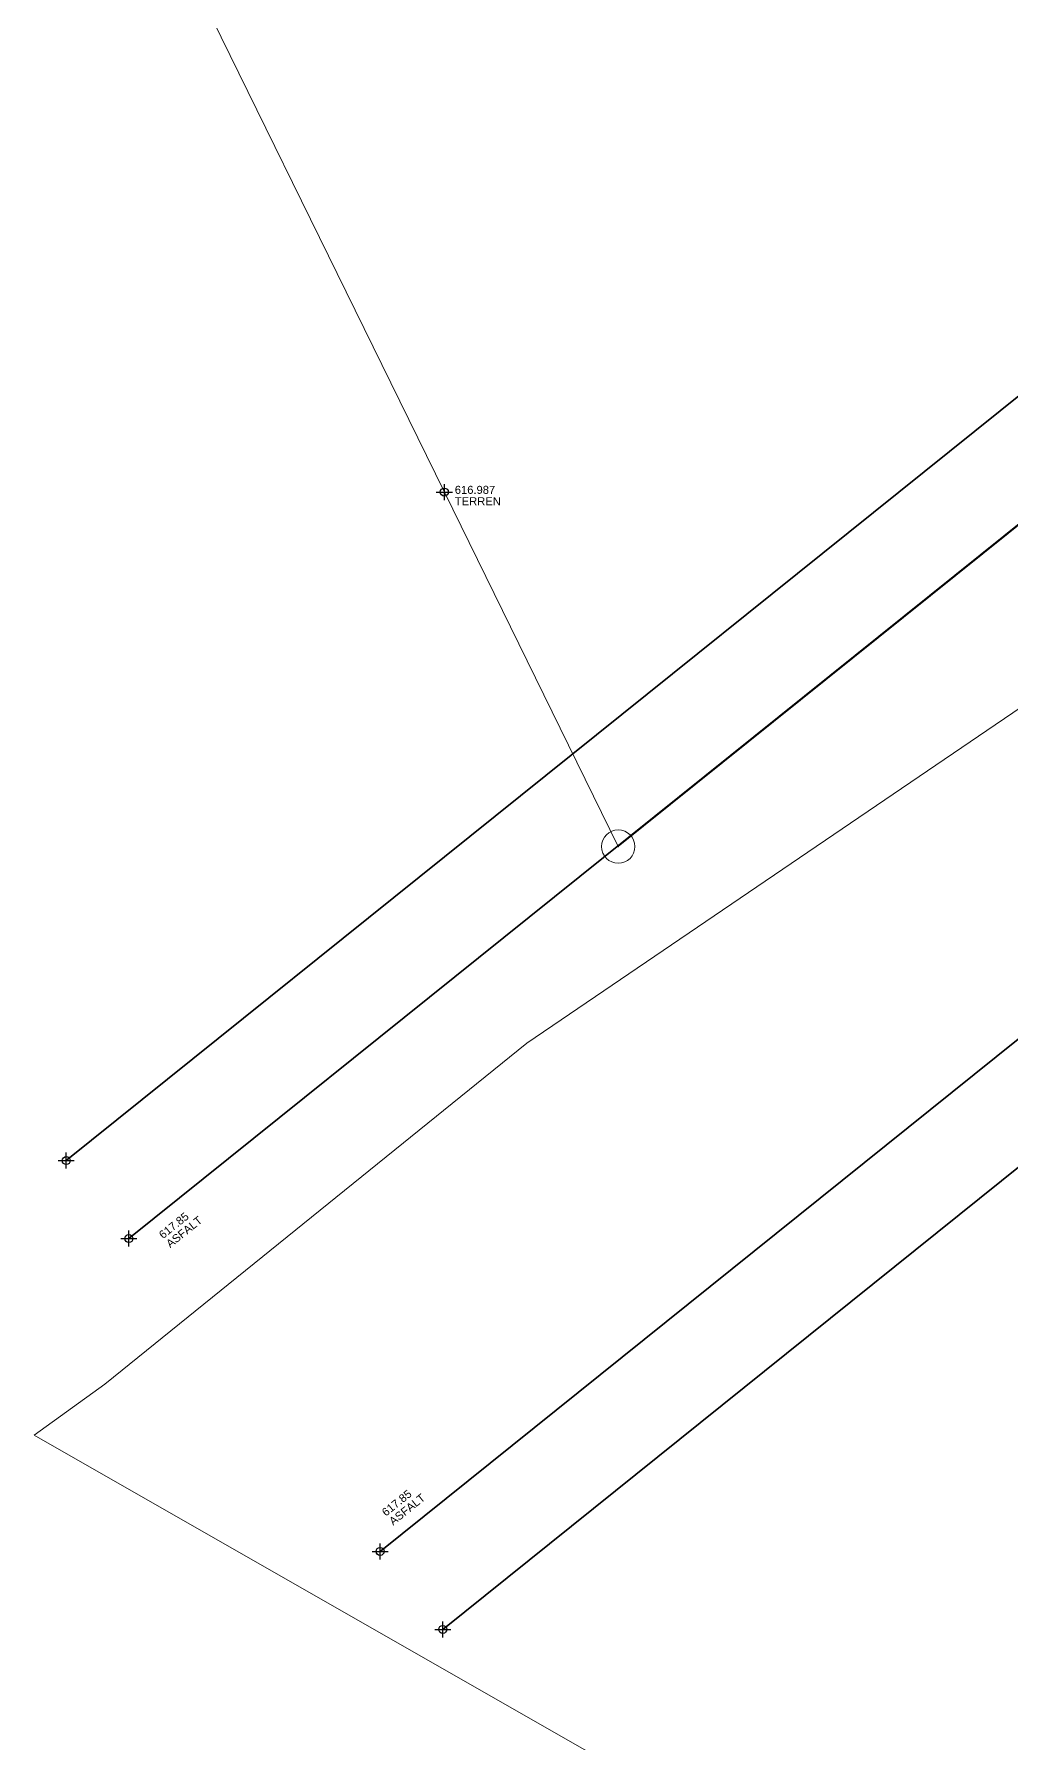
# Model space of a CAD drawing. Header units: metres. Extents: x 7511886 to 7512132, y 4692231 to 4692550.
# Drawn here: x 7511918.21 to 7511932.87, y 4692301.92 to 4692327.56 of the extents above; entities that cross this region are included whole.
import ezdxf

# ---------------------------------------------------------------- set-up
doc = ezdxf.new("R2010")
doc.units = ezdxf.units.M
doc.header["$PDMODE"] = 32
doc.header["$PDSIZE"] = 0.5
for name, color, linetype, lineweight in [('A - Rrugë_Pen_No__6', 5, 'Continuous', 35), ('Drawing & Figure_Pen_No__15', 214, 'Continuous', 25), ('Drawing & Figure_Pen_No__55', 214, 'Continuous', 25), ('Drawing & Figure_Pen_No__6', 5, 'Continuous', 35), ('Parcela Fqinje', 251, 'Continuous', 0), ('rruga_matjet', 45, 'Continuous', 0), ('rruga_projekt_betimi', 110, 'Continuous', 0)]:
    doc.layers.add(name, color=color, linetype=linetype, lineweight=lineweight)
doc.styles.add('GENERATED_STYLE_1', font='arialbd.ttf')

# ---------------------------------------------------------------- blocks, each defined once
blk = doc.blocks.new('A$C3BCD52F3')
at = {"layer": 'A - Rrugë_Pen_No__6', "color": 5, "linetype": 'Continuous', "lineweight": 35, "flags": 128}
blk.add_lwpolyline([(55080, 40203), (55080, 41697, 0.414214), (52080, 44697), (94, 44702)], format="xyb", dxfattribs=at)
blk.add_lwpolyline([(54673, 43197), (94, 43202)], dxfattribs=at)
at = {"layer": 'Drawing & Figure_Pen_No__15', "color": 214, "linetype": 'Continuous', "lineweight": 25}
for p, q in [((10700, 56560), (10888, 56410)), ((10719, 56391), (10869, 56578)), ((20, 52127), (170, 52314)), ((1, 52295), (188, 52145)), ((1, 50795), (188, 50645)), ((19, 50627), (169, 50814)), ((0, 44777), (187, 44627)), ((19, 44609), (169, 44796)), ((0, 43277), (187, 43127)), ((18, 43109), (169, 43296))]:
    blk.add_line(p, q, dxfattribs=at)
for centre in [(10794, 56485), (95, 52220), (94, 50720), (94, 44702), (94, 43202)]:
    blk.add_circle(centre, 60, dxfattribs=at)
at = {"layer": 'Drawing & Figure_Pen_No__6', "color": 5, "linetype": 'Continuous', "lineweight": 35, "flags": 128}
blk.add_lwpolyline([(58393, 53877), (58393, 52702, -0.414307), (56392, 50702), (94, 50720)], format="xyb", dxfattribs=at)
blk.add_lwpolyline([(58333, 52202), (95, 52220)], dxfattribs=at)
at = {"layer": 'Drawing & Figure_Pen_No__15', "color": 214, "linetype": 'Continuous', "lineweight": 25, "char_height": 120, "attachment_point": 7, "rotation": 321.224, "style": 'GENERATED_STYLE_1'}
for s, insert in [('\\A1;{\\fArial|b0|i0|c0|p34;616.987}', (10899, 56365)), ('\\A1;{\\fArial|b0|i0|c0|p34;TERREN}', (10794, 56233))]:
    blk.add_mtext(s, dxfattribs=dict(at, insert=insert))
at = {"layer": 'Drawing & Figure_Pen_No__55', "color": 214, "linetype": 'Continuous', "lineweight": 25, "char_height": 120, "attachment_point": 7, "style": 'GENERATED_STYLE_1'}
for s, insert in [('\\A1;{\\fArial|b0|i0|c0|p34;617.85}', (487, 50390)), ('\\A1;{\\fArial|b0|i0|c0|p34;ASFALT}', (487, 50218)), ('\\A1;{\\fArial|b0|i0|c0|p34;617.85}', (487, 45052)), ('\\A1;{\\fArial|b0|i0|c0|p34;ASFALT}', (487, 44879))]:
    blk.add_mtext(s, dxfattribs=dict(at, insert=insert))

msp = doc.modelspace()

# ---------------------------------------------------------------- linework, layer by layer
at = {"layer": 'Parcela Fqinje', "elevation": 609.752, "flags": 128}
msp.add_lwpolyline([(7512036.416, 4692234.41), (7512024.736, 4692231.331), (7512026.537, 4692239.37), (7512014.952, 4692250.065), (7512021.597, 4692257.99), (7512022.307, 4692258.85), (7512017.867, 4692262.99), (7512009.674, 4692254.166), (7511990.138, 4692265.631), (7511972.308, 4692273.251), (7511941.458, 4692293.101), (7511928.331, 4692300.748), (7511927.019, 4692301.512), (7511918.211, 4692306.549), (7511919.271, 4692307.313), (7511925.6, 4692312.428), (7511939.02, 4692321.55), (7511937.962, 4692322.418), (7511950.248, 4692331.332), (7511962.497, 4692339.88), (7511968.34, 4692344.458), (7511984.021, 4692356.967), (7511985.853, 4692355.253)], dxfattribs=at)
at = {"layer": 'rruga_matjet'}
msp.add_polyline3d([(7511977.387, 4692357.806, 619.84), (7511947.655, 4692333.937, 617.362), (7511938.212, 4692326.352, 617.264), (7511937.115, 4692328.317, 617.478), (7511931.708, 4692335.012, 617.51), (7511919.54, 4692330.522, 617.115), (7511924.362, 4692320.692, 616.987), (7511926.97, 4692315.376, 616.987), (7511938.668, 4692324.766, 617.224), (7511948.568, 4692332.719, 617.373), (7511979.122, 4692357.264, 619.879)], close=True, dxfattribs=at)
msp.add_point((7511926.97, 4692315.376, 616.987), dxfattribs=at)

# ---------------------------------------------------------------- block references
at = {"layer": 'rruga_projekt_betimi', "xscale": 0.001, "yscale": 0.001, "zscale": 0.001, "rotation": 38.77602069494476}
msp.add_blockref('A$C3BCD52F3', (7511951.322, 4692269.896, 609.752), dxfattribs=at)

doc.saveas('drawing.dxf')
